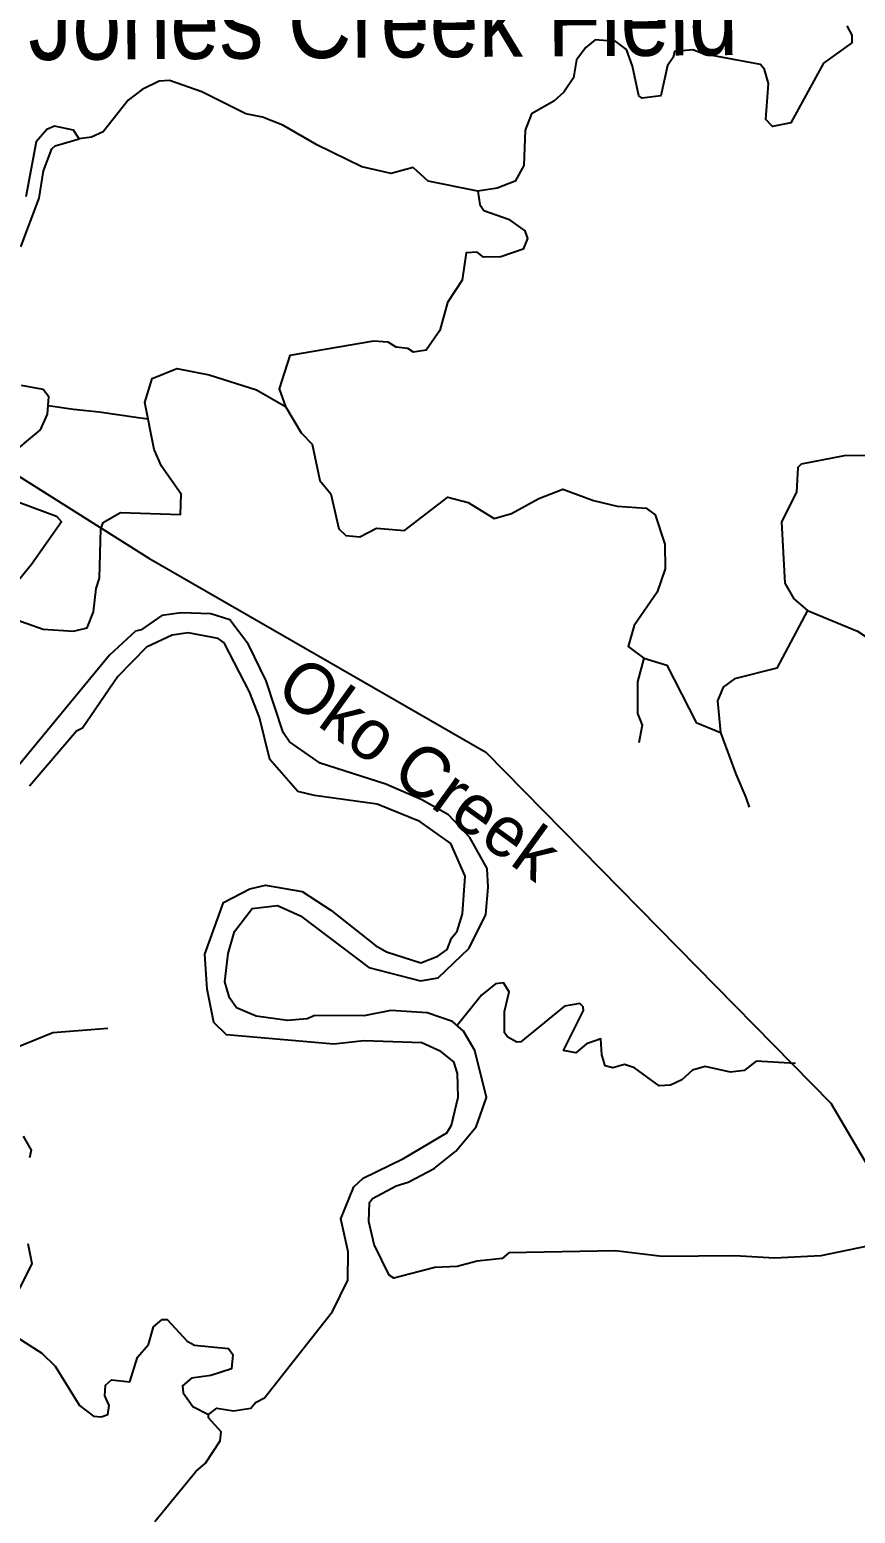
# Model space of a CAD drawing. Header units: metres. Extents: x 321186 to 621985, y 106829 to 204599.
# Drawn here: x 329968 to 333223, y 181525 to 187379 of the extents above; entities that cross this region are included whole.
import ezdxf
from ezdxf.enums import TextEntityAlignment as Align

# ---------------------------------------------------------------- set-up
doc = ezdxf.new("R2010")
doc.units = ezdxf.units.M
doc.header["$MEASUREMENT"] = 0
for name, color, linetype in [('17', 7, 'CONTINUOUS'), ('18', 7, 'CONTINUOUS'), ('62', 7, 'CONTINUOUS'), ('8', 7, 'CONTINUOUS')]:
    doc.layers.add(name, color=color, linetype=linetype)
doc.styles.get("Standard").update_dxf_attribs({"font": 'txt', "height": 0.2})

msp = doc.modelspace()

# ---------------------------------------------------------------- linework, layer by layer
at = {"layer": '17', "color": 151, "linetype": 'Continuous'}
for points in [[(333270.4, 182579.3), (333086, 182541.8), (332903.8, 182531.6), (332747, 182541.7), (332460.7, 182538.6), (332276.3, 182561.3), (331857.1, 182552.6), (331830.5, 182530.5), (331732.1, 182520.7), (331652.9, 182498.8), (331564.8, 182494.7), (331403.7, 182453.5), (331385.2, 182465.6)], [(333270.4, 182579.3), (333086, 182541.8), (332903.8, 182531.6), (332747, 182541.7), (332460.7, 182538.6), (332276.3, 182561.3), (331857.1, 182552.6), (331830.5, 182530.5), (331732.1, 182520.7), (331652.9, 182498.8), (331564.8, 182494.7), (331403.7, 182453.5), (331385.2, 182465.6)], [(330461.3, 181492.9), (330623.1, 181690.9), (330660.5, 181723.9), (330718.4, 181811.2), (330722.7, 181846.4), (330672.8, 181902.5), (330672.1, 181915), (330705.6, 181940.1), (330770.6, 181930.3), (330839.6, 181939.9), (330857.3, 181962.9), (330893.3, 181980.7), (331161.7, 182322), (331222.3, 182444.8)], [(330461.3, 181492.9), (330623.1, 181690.9), (330660.5, 181723.9), (330718.4, 181811.2), (330722.7, 181846.4), (330672.8, 181902.5), (330672.1, 181915), (330705.6, 181940.1), (330770.6, 181930.3), (330839.6, 181939.9), (330857.3, 181962.9), (330893.3, 181980.7), (331161.7, 182322), (331222.3, 182444.8)]]:
    msp.add_lwpolyline(points, dxfattribs=at)
at = {"layer": '18', "color": 143, "linetype": 'Continuous'}
for points in [[(333188.8, 187393.9), (333208.6, 187356.5), (333208.8, 187326.8), (333096.6, 187246.5), (332968.8, 187011.2), (332896.4, 186997), (332870, 187024.7), (332880.4, 187166), (332864.4, 187221.9), (332848.2, 187241.3), (332623.1, 187283.6), (332582, 187299.1), (332510, 187292.2), (332505, 187269.4), (332482, 187238), (332455.6, 187118.4), (332382.8, 187109), (332369.7, 187118.2), (332344.8, 187235), (332319.9, 187300.5), (332278.6, 187332.8), (332197.4, 187338.8), (332160.5, 187308.9), (332123.3, 187260.1), (332111.7, 187189.1), (332073.4, 187132.1), (332034.3, 187097.3), (331945.5, 187046.8), (331920.5, 186981.9), (331916.3, 186842.6), (331881.8, 186780.6), (331811.3, 186752.9), (331733.8, 186742), (331538, 186781.2), (331480, 186834.7), (331392.4, 186811.3), (331277.4, 186837.9), (331099.5, 186924.6), (330966.2, 187001.6), (330885, 187033.7), (330820.1, 187046.7), (330646.4, 187134), (330518.9, 187177.9), (330478.4, 187176.1), (330410.8, 187142.3), (330355.4, 187100.7), (330257.5, 186975.5), (330211.9, 186954.2), (330162.2, 186947.6)], [(333188.8, 187393.9), (333208.6, 187356.5), (333208.8, 187326.8), (333096.6, 187246.5), (332968.8, 187011.2), (332896.4, 186997), (332870, 187024.7), (332880.4, 187166), (332864.4, 187221.9), (332848.2, 187241.3), (332623.1, 187283.6), (332582, 187299.1), (332510, 187292.2), (332505, 187269.4), (332482, 187238), (332455.6, 187118.4), (332382.8, 187109), (332369.7, 187118.2), (332344.8, 187235), (332319.9, 187300.5), (332278.6, 187332.8), (332197.4, 187338.8), (332160.5, 187308.9), (332123.3, 187260.1), (332111.7, 187189.1), (332073.4, 187132.1), (332034.3, 187097.3), (331945.5, 187046.8), (331920.5, 186981.9), (331916.3, 186842.6), (331881.8, 186780.6), (331811.3, 186752.9), (331733.8, 186742), (331538, 186781.2), (331480, 186834.7), (331392.4, 186811.3), (331277.4, 186837.9), (331099.5, 186924.6), (330966.2, 187001.6), (330885, 187033.7), (330820.1, 187046.7), (330646.4, 187134), (330518.9, 187177.9), (330478.4, 187176.1), (330410.8, 187142.3), (330355.4, 187100.7), (330257.5, 186975.5), (330211.9, 186954.2), (330162.2, 186947.6)], [(329932.8, 186521.9), (330005.2, 186713.9), (330021.9, 186822.3), (330054.9, 186909), (330068.7, 186921), (330162.2, 186947.6), (330140.6, 186982.8), (330065, 186997.8), (330035.4, 186985.1), (329993.3, 186936.4), (329952.3, 186718.9)], [(329932.8, 186521.9), (330005.2, 186713.9), (330021.9, 186822.3), (330054.9, 186909), (330068.7, 186921), (330162.2, 186947.6), (330140.6, 186982.8), (330065, 186997.8), (330035.4, 186985.1), (329993.3, 186936.4), (329952.3, 186718.9)], [(331733.8, 186742), (331742.1, 186688.5), (331758.7, 186665), (331855.9, 186631), (331919.8, 186585.5), (331930.4, 186554.7), (331912.7, 186513.3), (331824.8, 186482.3), (331757, 186481.9), (331731.8, 186501.2), (331688.9, 186499), (331673, 186390.2), (331614.8, 186303), (331585, 186191.5), (331530.6, 186114.8), (331481, 186107), (331458, 186120.6), (331412.2, 186126.8), (331380.7, 186146.4), (331323.1, 186149.7), (330993.8, 186092.8), (330950.8, 185962.2), (330975.8, 185891.7)], [(331733.8, 186742), (331742.1, 186688.5), (331758.7, 186665), (331855.9, 186631), (331919.8, 186585.5), (331930.4, 186554.7), (331912.7, 186513.3), (331824.8, 186482.3), (331757, 186481.9), (331731.8, 186501.2), (331688.9, 186499), (331673, 186390.2), (331614.8, 186303), (331585, 186191.5), (331530.6, 186114.8), (331481, 186107), (331458, 186120.6), (331412.2, 186126.8), (331380.7, 186146.4), (331323.1, 186149.7), (330993.8, 186092.8), (330950.8, 185962.2), (330975.8, 185891.7)], [(329891.1, 185059.3), (330020.4, 185013.7), (330140, 185005.9), (330194.5, 185019.1), (330218.7, 185082.2), (330229.2, 185173.7), (330243, 185214.8), (330248.6, 185409.7), (330257.7, 185434.8), (330326, 185474.2), (330561.8, 185466.5), (330565.2, 185546.4), (330487.2, 185656.6), (330458.2, 185722.4), (330421.4, 185907.8), (330450.7, 186002.6), (330547.7, 186041.9), (330675.2, 186017.3), (330861.6, 185957.9), (330975.8, 185891.7), (331037.5, 185788.9), (331081.5, 185743), (331111.5, 185600.1), (331155.5, 185547.9), (331186.3, 185410), (331213.7, 185383.4), (331268.7, 185377.9), (331335.6, 185412.8), (331445.5, 185402.5), (331616, 185534.1), (331696.9, 185513.4), (331798.7, 185450.1), (331867.7, 185469.8), (331974.7, 185529.6), (332069.2, 185566), (332189.8, 185521.5), (332283.5, 185499.6), (332397.6, 185491.3), (332433.1, 185465.3), (332471.8, 185349.4), (332472.3, 185252.3), (332440.9, 185160.2), (332350.3, 185028.1), (332327.7, 184945.6), (332389.1, 184898.8), (332479, 184871.1), (332594.9, 184646.1), (332691, 184605.9)], [(329891.1, 185059.3), (330020.4, 185013.7), (330140, 185005.9), (330194.5, 185019.1), (330218.7, 185082.2), (330229.2, 185173.7), (330243, 185214.8), (330248.6, 185409.7), (330257.7, 185434.8), (330326, 185474.2), (330561.8, 185466.5), (330565.2, 185546.4), (330487.2, 185656.6), (330458.2, 185722.4), (330421.4, 185907.8), (330450.7, 186002.6), (330547.7, 186041.9), (330675.2, 186017.3), (330861.6, 185957.9), (330975.8, 185891.7), (331037.5, 185788.9), (331081.5, 185743), (331111.5, 185600.1), (331155.5, 185547.9), (331186.3, 185410), (331213.7, 185383.4), (331268.7, 185377.9), (331335.6, 185412.8), (331445.5, 185402.5), (331616, 185534.1), (331696.9, 185513.4), (331798.7, 185450.1), (331867.7, 185469.8), (331974.7, 185529.6), (332069.2, 185566), (332189.8, 185521.5), (332283.5, 185499.6), (332397.6, 185491.3), (332433.1, 185465.3), (332471.8, 185349.4), (332472.3, 185252.3), (332440.9, 185160.2), (332350.3, 185028.1), (332327.7, 184945.6), (332389.1, 184898.8), (332479, 184871.1), (332594.9, 184646.1), (332691, 184605.9)], [(329875.6, 185687), (330010.1, 185800), (330038.2, 185862.1), (330042.8, 185930.4), (330021.5, 185958.6), (329935.3, 185975.6)], [(329875.6, 185687), (330010.1, 185800), (330038.2, 185862.1), (330042.8, 185930.4), (330021.5, 185958.6), (329935.3, 185975.6)], [(330434.4, 185842.2), (330395.9, 185847.5), (330242, 185870.3), (330140.8, 185880.6), (330040.4, 185895.1)], [(330434.4, 185842.2), (330395.9, 185847.5), (330242, 185870.3), (330140.8, 185880.6), (330040.4, 185895.1)], [(333647.7, 185898.7), (333584.9, 185815.9), (333504.3, 185618.1), (333438.5, 185554), (333420.8, 185550.8), (333394, 185563.1), (333368.7, 185655.3), (333347.6, 185679.7), (333280.7, 185698.5), (333178, 185697.7), (333008.8, 185664.3), (332996, 185651.7), (332990.9, 185553.8), (332931.9, 185436.8), (332944.1, 185195.2), (332980.8, 185133.8), (333034.2, 185086.8), (333231.7, 185005.2), (333369.8, 184915.2)], [(333647.7, 185898.7), (333584.9, 185815.9), (333504.3, 185618.1), (333438.5, 185554), (333420.8, 185550.8), (333394, 185563.1), (333368.7, 185655.3), (333347.6, 185679.7), (333280.7, 185698.5), (333178, 185697.7), (333008.8, 185664.3), (332996, 185651.7), (332990.9, 185553.8), (332931.9, 185436.8), (332944.1, 185195.2), (332980.8, 185133.8), (333034.2, 185086.8), (333231.7, 185005.2), (333369.8, 184915.2)], [(329924.9, 185515.1), (330072.8, 185459.7), (330092.7, 185437.5), (329974.5, 185268.7), (329865.6, 185135.1)], [(329924.9, 185515.1), (330072.8, 185459.7), (330092.7, 185437.5), (329974.5, 185268.7), (329865.6, 185135.1)], [(333034.2, 185086.8), (332913.8, 184859.9), (332745.9, 184817.5), (332701.5, 184785.3), (332679, 184731.5), (332691, 184605.9), (332750, 184445.7), (332752.7, 184439.1), (332791.6, 184350), (332804.7, 184311.7)], [(333034.2, 185086.8), (332913.8, 184859.9), (332745.9, 184817.5), (332701.5, 184785.3), (332679, 184731.5), (332691, 184605.9), (332750, 184445.7), (332752.7, 184439.1), (332791.6, 184350), (332804.7, 184311.7)], [(331385.2, 182465.6), (331385.2, 182465.6), (331325.7, 182586.7), (331304.7, 182676.3), (331307, 182752), (331319.2, 182768), (331412.5, 182817.6), (331459.4, 182831.9), (331562, 182885.9), (331647.2, 182953.7), (331728, 183049.8), (331768.5, 183166.5), (331722.3, 183350.9), (331678.3, 183427.2), (331635.2, 183465.4), (331534.2, 183499.7), (331391.4, 183509.2), (331285.1, 183488.6), (331091.8, 183489), (331061.3, 183476.9), (330983.6, 183469.3), (330861.1, 183486.6), (330783.2, 183519.7), (330755.3, 183559.2), (330736.5, 183622.6), (330749.7, 183734.2), (330775.8, 183820.9), (330844.3, 183911.3), (330944.3, 183923.1), (331035, 183882.7), (331304.8, 183678.5), (331508.9, 183625.8), (331578.6, 183637.5), (331700.3, 183754.8), (331766.6, 183888.5), (331775.5, 183996.4), (331771.2, 184069.2), (331703.2, 184191.8), (331618.9, 184280.8), (331513.6, 184340.5), (331371.1, 184402.5), (331113.3, 184485.6), (330992.3, 184568.7), (330966.5, 184606.5), (330899.5, 184809.2), (330830.1, 184952.9), (330756.7, 185051), (330681.5, 185074.2), (330565.1, 185077.9), (330488.6, 185067.3), (330407.2, 185010.7), (330384.6, 185005.2), (330281.9, 184911.4), (329919.3, 184470.8)], [(331385.2, 182465.6), (331385.2, 182465.6), (331325.7, 182586.7), (331304.7, 182676.3), (331307, 182752), (331319.2, 182768), (331412.5, 182817.6), (331459.4, 182831.9), (331562, 182885.9), (331647.2, 182953.7), (331728, 183049.8), (331768.5, 183166.5), (331722.3, 183350.9), (331678.3, 183427.2), (331635.2, 183465.4), (331534.2, 183499.7), (331391.4, 183509.2), (331285.1, 183488.6), (331091.8, 183489), (331061.3, 183476.9), (330983.6, 183469.3), (330861.1, 183486.6), (330783.2, 183519.7), (330755.3, 183559.2), (330736.5, 183622.6), (330749.7, 183734.2), (330775.8, 183820.9), (330844.3, 183911.3), (330944.3, 183923.1), (331035, 183882.7), (331304.8, 183678.5), (331508.9, 183625.8), (331578.6, 183637.5), (331700.3, 183754.8), (331766.6, 183888.5), (331775.5, 183996.4), (331771.2, 184069.2), (331703.2, 184191.8), (331618.9, 184280.8), (331513.6, 184340.5), (331371.1, 184402.5), (331113.3, 184485.6), (330992.3, 184568.7), (330966.5, 184606.5), (330899.5, 184809.2), (330830.1, 184952.9), (330756.7, 185051), (330681.5, 185074.2), (330565.1, 185077.9), (330488.6, 185067.3), (330407.2, 185010.7), (330384.6, 185005.2), (330281.9, 184911.4), (329919.3, 184470.8)], [(331222.3, 182444.8), (331223.1, 182557), (331194.8, 182686.8), (331245.9, 182813.5), (331282.4, 182847.6), (331282.4, 182847.6), (331441.8, 182926), (331612.7, 183026.8), (331630.7, 183056.8), (331656.4, 183167.4), (331653.7, 183260.3), (331640, 183306.9), (331588.4, 183347.1), (331514.3, 183382.1), (331284.5, 183389.5), (331166.7, 183376.8), (330743.2, 183412.8), (330694.1, 183461.3), (330667, 183594), (330658.3, 183731.3), (330731.3, 183935), (330835.7, 183989.5), (330897.8, 184003.7), (331041.9, 183978.7), (331155, 183905.5), (331330.6, 183765.5), (331373.9, 183741), (331509.6, 183696.7), (331577.1, 183723), (331613.8, 183749.9), (331631, 183794.7), (331652.9, 183821.8), (331673.5, 183890.4), (331684.7, 184038.6), (331627.7, 184168), (331505.3, 184255), (331338.1, 184323.7), (331090.2, 184356.9), (331025.4, 184373.8), (330914.2, 184499.9), (330873.1, 184664.9), (330834.4, 184766.9), (330734.9, 184960.4), (330710.4, 184977.4), (330593, 184999.3), (330530, 184990.1), (330427.9, 184942.7), (330315.5, 184827.2), (330175.5, 184622.6), (330152.9, 184610.7), (329966.5, 184394.7)], [(331222.3, 182444.8), (331223.1, 182557), (331194.8, 182686.8), (331245.9, 182813.5), (331282.4, 182847.6), (331282.4, 182847.6), (331441.8, 182926), (331612.7, 183026.8), (331630.7, 183056.8), (331656.4, 183167.4), (331653.7, 183260.3), (331640, 183306.9), (331588.4, 183347.1), (331514.3, 183382.1), (331284.5, 183389.5), (331166.7, 183376.8), (330743.2, 183412.8), (330694.1, 183461.3), (330667, 183594), (330658.3, 183731.3), (330731.3, 183935), (330835.7, 183989.5), (330897.8, 184003.7), (331041.9, 183978.7), (331155, 183905.5), (331330.6, 183765.5), (331373.9, 183741), (331509.6, 183696.7), (331577.1, 183723), (331613.8, 183749.9), (331631, 183794.7), (331652.9, 183821.8), (331673.5, 183890.4), (331684.7, 184038.6), (331627.7, 184168), (331505.3, 184255), (331338.1, 184323.7), (331090.2, 184356.9), (331025.4, 184373.8), (330914.2, 184499.9), (330873.1, 184664.9), (330834.4, 184766.9), (330734.9, 184960.4), (330710.4, 184977.4), (330593, 184999.3), (330530, 184990.1), (330427.9, 184942.7), (330315.5, 184827.2), (330175.5, 184622.6), (330152.9, 184610.7), (329966.5, 184394.7)], [(332389.1, 184898.8), (332364.1, 184806.5), (332364, 184680.8), (332382.4, 184635.1), (332369.2, 184565.6)], [(332389.1, 184898.8), (332364.1, 184806.5), (332364, 184680.8), (332382.4, 184635.1), (332369.2, 184565.6)], [(332987.1, 183299.6), (332831.6, 183309.1), (332784, 183272.2), (332730.1, 183266.3), (332631, 183288), (332580.1, 183273.8), (332538.1, 183235.7), (332494.5, 183214.3), (332449.3, 183211.9), (332351.9, 183283.7), (332312.4, 183296.5), (332266.2, 183283.6), (332236.9, 183291.2), (332223.4, 183333.9), (332218.9, 183397.8), (332163.2, 183377.4), (332121.1, 183342.3), (332072.2, 183351.6), (332150.9, 183508.7), (332150.1, 183524.3), (332136.2, 183537.2), (332075.9, 183525.8), (331903.4, 183385.6), (331888, 183384.4), (331852.3, 183403.4), (331840.2, 183421.7), (331839.1, 183505.9), (331857.7, 183582.3), (331836.1, 183618.8), (331804.4, 183614.5), (331749.1, 183570.3), (331652.9, 183449.8)], [(332987.1, 183299.6), (332831.6, 183309.1), (332784, 183272.2), (332730.1, 183266.3), (332631, 183288), (332580.1, 183273.8), (332538.1, 183235.7), (332494.5, 183214.3), (332449.3, 183211.9), (332351.9, 183283.7), (332312.4, 183296.5), (332266.2, 183283.6), (332236.9, 183291.2), (332223.4, 183333.9), (332218.9, 183397.8), (332163.2, 183377.4), (332121.1, 183342.3), (332072.2, 183351.6), (332150.9, 183508.7), (332150.1, 183524.3), (332136.2, 183537.2), (332075.9, 183525.8), (331903.4, 183385.6), (331888, 183384.4), (331852.3, 183403.4), (331840.2, 183421.7), (331839.1, 183505.9), (331857.7, 183582.3), (331836.1, 183618.8), (331804.4, 183614.5), (331749.1, 183570.3), (331652.9, 183449.8)], [(330275.8, 183438), (330059.2, 183421.6), (329844.3, 183334.7), (329712.7, 183344.7)], [(330275.8, 183438), (330059.2, 183421.6), (329844.3, 183334.7), (329712.7, 183344.7)], [(329941.5, 183013.9), (329974, 182958.5), (329967.6, 182927.4)], [(329941.5, 183013.9), (329974, 182958.5), (329967.6, 182927.4)], [(329960.7, 182589.7), (329975.9, 182511.1), (329927.9, 182412.4)], [(329960.7, 182589.7), (329975.9, 182511.1), (329927.9, 182412.4)], [(329903.2, 182230.1), (330015.2, 182157.6), (330068.6, 182106.2), (330163.5, 181950.6), (330219.6, 181908.9), (330250.1, 181906.1), (330275.3, 181915.3), (330280.5, 181950.7), (330264.3, 181989.2), (330266, 182031.7), (330289.9, 182052.2), (330362.5, 182044.9), (330392.8, 182142.1), (330436, 182192), (330456.1, 182261.6), (330489.4, 182289.9), (330509.3, 182289.9), (330588.6, 182205), (330616.9, 182188.7), (330751, 182175.2), (330768.3, 182151.8), (330763.4, 182094.9), (330681.7, 182069.6), (330606.1, 182059.3), (330570.2, 182027.9), (330573.2, 182000.9), (330610.9, 181946.4), (330672.1, 181915)], [(329903.2, 182230.1), (330015.2, 182157.6), (330068.6, 182106.2), (330163.5, 181950.6), (330219.6, 181908.9), (330250.1, 181906.1), (330275.3, 181915.3), (330280.5, 181950.7), (330264.3, 181989.2), (330266, 182031.7), (330289.9, 182052.2), (330362.5, 182044.9), (330392.8, 182142.1), (330436, 182192), (330456.1, 182261.6), (330489.4, 182289.9), (330509.3, 182289.9), (330588.6, 182205), (330616.9, 182188.7), (330751, 182175.2), (330768.3, 182151.8), (330763.4, 182094.9), (330681.7, 182069.6), (330606.1, 182059.3), (330570.2, 182027.9), (330573.2, 182000.9), (330610.9, 181946.4), (330672.1, 181915)]]:
    msp.add_lwpolyline(points, dxfattribs=at)
at = {"layer": '8', "color": 1, "linetype": 'Continuous'}
msp.add_lwpolyline([(328766.2, 187557), (328699.1, 186390.8), (330436.8, 185294.4), (331765.8, 184528.9), (333125.4, 183143.8), (333296.8, 182852.8), (333394, 182066.9), (333628.4, 180376), (333804.6, 179531), (334217.9, 178508.8), (334602.9, 177796.3), (334997.8, 177256.6), (335765.4, 176177.2), (336006.4, 175428), (336611.5, 173179.4), (336721.4, 172441.2), (336887.9, 170946.1), (336778.8, 169634.3), (336680.4, 169076.2)], dxfattribs=at)
msp.add_lwpolyline([(328766.2, 187557), (328699.1, 186390.8), (330436.8, 185294.4), (331765.8, 184528.9), (333125.4, 183143.8), (333296.8, 182852.8), (333394, 182066.9), (333628.4, 180376), (333804.6, 179531), (334217.9, 178508.8), (334602.9, 177796.3), (334997.8, 177256.6), (335765.4, 176177.2), (336006.4, 175428), (336611.5, 173179.4), (336721.4, 172441.2), (336887.9, 170946.1), (336778.8, 169634.3), (336680.4, 169076.2)], dxfattribs=at)

# ---------------------------------------------------------------- texts
at = {"layer": '18', "color": 143, "linetype": 'Continuous'}
msp.add_text('Oko Creek', height=199.75, rotation=324.18737, dxfattribs=at).set_placement((331506.2, 184468.7), align=Align.MIDDLE)
msp.add_text('Oko Creek', height=199.75, rotation=324.18737, dxfattribs=at).set_placement((331506.2, 184468.7), align=Align.MIDDLE)
at = {"layer": '62', "color": 7, "linetype": 'Continuous', "width": 0.866666}
msp.add_text('Jones Creek Field', height=299.6, rotation=0.39722, dxfattribs=at).set_placement((331361, 187424.5), align=Align.MIDDLE)
msp.add_text('Jones Creek Field', height=299.6, rotation=0.39722, dxfattribs=at).set_placement((331361, 187424.5), align=Align.MIDDLE)

doc.saveas('drawing.dxf')
